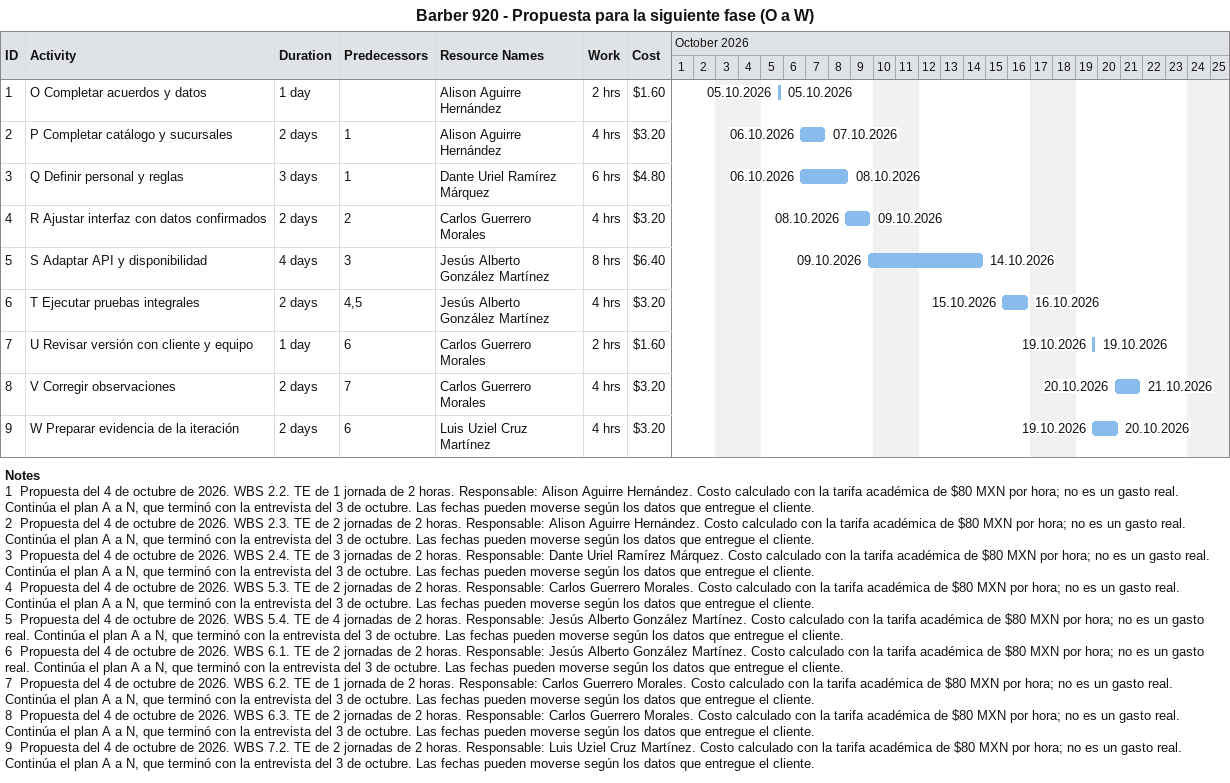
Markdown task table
Barber 920 - Propuesta para la siguiente fase (O a W)

| ID | Task | Duration | Start | Finish | Predecessors | Resources | Work (h) | Cost ($) |
|---|---|---|---|---|---|---|---|---|
| 1 | O Completar acuerdos y datos | 1d | 2026-10-05 | 2026-10-05 |  | Alison Aguirre Hernández | 2 | 1.60 |
| 2 | P Completar catálogo y sucursales | 2d | 2026-10-06 | 2026-10-07 | 1 | Alison Aguirre Hernández | 4 | 3.20 |
| 3 | Q Definir personal y reglas | 3d | 2026-10-06 | 2026-10-08 | 1 | Dante Uriel Ramírez Márquez | 6 | 4.80 |
| 4 | R Ajustar interfaz con datos confirmados | 2d | 2026-10-08 | 2026-10-09 | 2 | Carlos Guerrero Morales | 4 | 3.20 |
| 5 | S Adaptar API y disponibilidad | 4d | 2026-10-09 | 2026-10-14 | 3 | Jesús Alberto González Martínez | 8 | 6.40 |
| 6 | T Ejecutar pruebas integrales | 2d | 2026-10-15 | 2026-10-16 | 4, 5 | Jesús Alberto González Martínez | 4 | 3.20 |
| 7 | U Revisar versión con cliente y equipo | 1d | 2026-10-19 | 2026-10-19 | 6 | Carlos Guerrero Morales | 2 | 1.60 |
| 8 | V Corregir observaciones | 2d | 2026-10-20 | 2026-10-21 | 7 | Carlos Guerrero Morales | 4 | 3.20 |
| 9 | W Preparar evidencia de la iteración | 2d | 2026-10-19 | 2026-10-20 | 6 | Luis Uziel Cruz Martínez | 4 | 3.20 |

Notes
- 1: Propuesta del 4 de octubre de 2026. WBS 2.2. TE de 1 jornada de 2 horas. Responsable: Alison Aguirre Hernández. Costo calculado con la tarifa académica de $80 MXN por hora; no es un gasto real. Continúa el plan A a N, que terminó con la entrevista del 3 de octubre. Las fechas pueden moverse según los datos que entregue el cliente.
- 2: Propuesta del 4 de octubre de 2026. WBS 2.3. TE de 2 jornadas de 2 horas. Responsable: Alison Aguirre Hernández. Costo calculado con la tarifa académica de $80 MXN por hora; no es un gasto real. Continúa el plan A a N, que terminó con la entrevista del 3 de octubre. Las fechas pueden moverse según los datos que entregue el cliente.
- 3: Propuesta del 4 de octubre de 2026. WBS 2.4. TE de 3 jornadas de 2 horas. Responsable: Dante Uriel Ramírez Márquez. Costo calculado con la tarifa académica de $80 MXN por hora; no es un gasto real. Continúa el plan A a N, que terminó con la entrevista del 3 de octubre. Las fechas pueden moverse según los datos que entregue el cliente.
- 4: Propuesta del 4 de octubre de 2026. WBS 5.3. TE de 2 jornadas de 2 horas. Responsable: Carlos Guerrero Morales. Costo calculado con la tarifa académica de $80 MXN por hora; no es un gasto real. Continúa el plan A a N, que terminó con la entrevista del 3 de octubre. Las fechas pueden moverse según los datos que entregue el cliente.
- 5: Propuesta del 4 de octubre de 2026. WBS 5.4. TE de 4 jornadas de 2 horas. Responsable: Jesús Alberto González Martínez. Costo calculado con la tarifa académica de $80 MXN por hora; no es un gasto real. Continúa el plan A a N, que terminó con la entrevista del 3 de octubre. Las fechas pueden moverse según los datos que entregue el cliente.
- 6: Propuesta del 4 de octubre de 2026. WBS 6.1. TE de 2 jornadas de 2 horas. Responsable: Jesús Alberto González Martínez. Costo calculado con la tarifa académica de $80 MXN por hora; no es un gasto real. Continúa el plan A a N, que terminó con la entrevista del 3 de octubre. Las fechas pueden moverse según los datos que entregue el cliente.
- 7: Propuesta del 4 de octubre de 2026. WBS 6.2. TE de 1 jornada de 2 horas. Responsable: Carlos Guerrero Morales. Costo calculado con la tarifa académica de $80 MXN por hora; no es un gasto real. Continúa el plan A a N, que terminó con la entrevista del 3 de octubre. Las fechas pueden moverse según los datos que entregue el cliente.
- 8: Propuesta del 4 de octubre de 2026. WBS 6.3. TE de 2 jornadas de 2 horas. Responsable: Carlos Guerrero Morales. Costo calculado con la tarifa académica de $80 MXN por hora; no es un gasto real. Continúa el plan A a N, que terminó con la entrevista del 3 de octubre. Las fechas pueden moverse según los datos que entregue el cliente.
- 9: Propuesta del 4 de octubre de 2026. WBS 7.2. TE de 2 jornadas de 2 horas. Responsable: Luis Uziel Cruz Martínez. Costo calculado con la tarifa académica de $80 MXN por hora; no es un gasto real. Continúa el plan A a N, que terminó con la entrevista del 3 de octubre. Las fechas pueden moverse según los datos que entregue el cliente.
